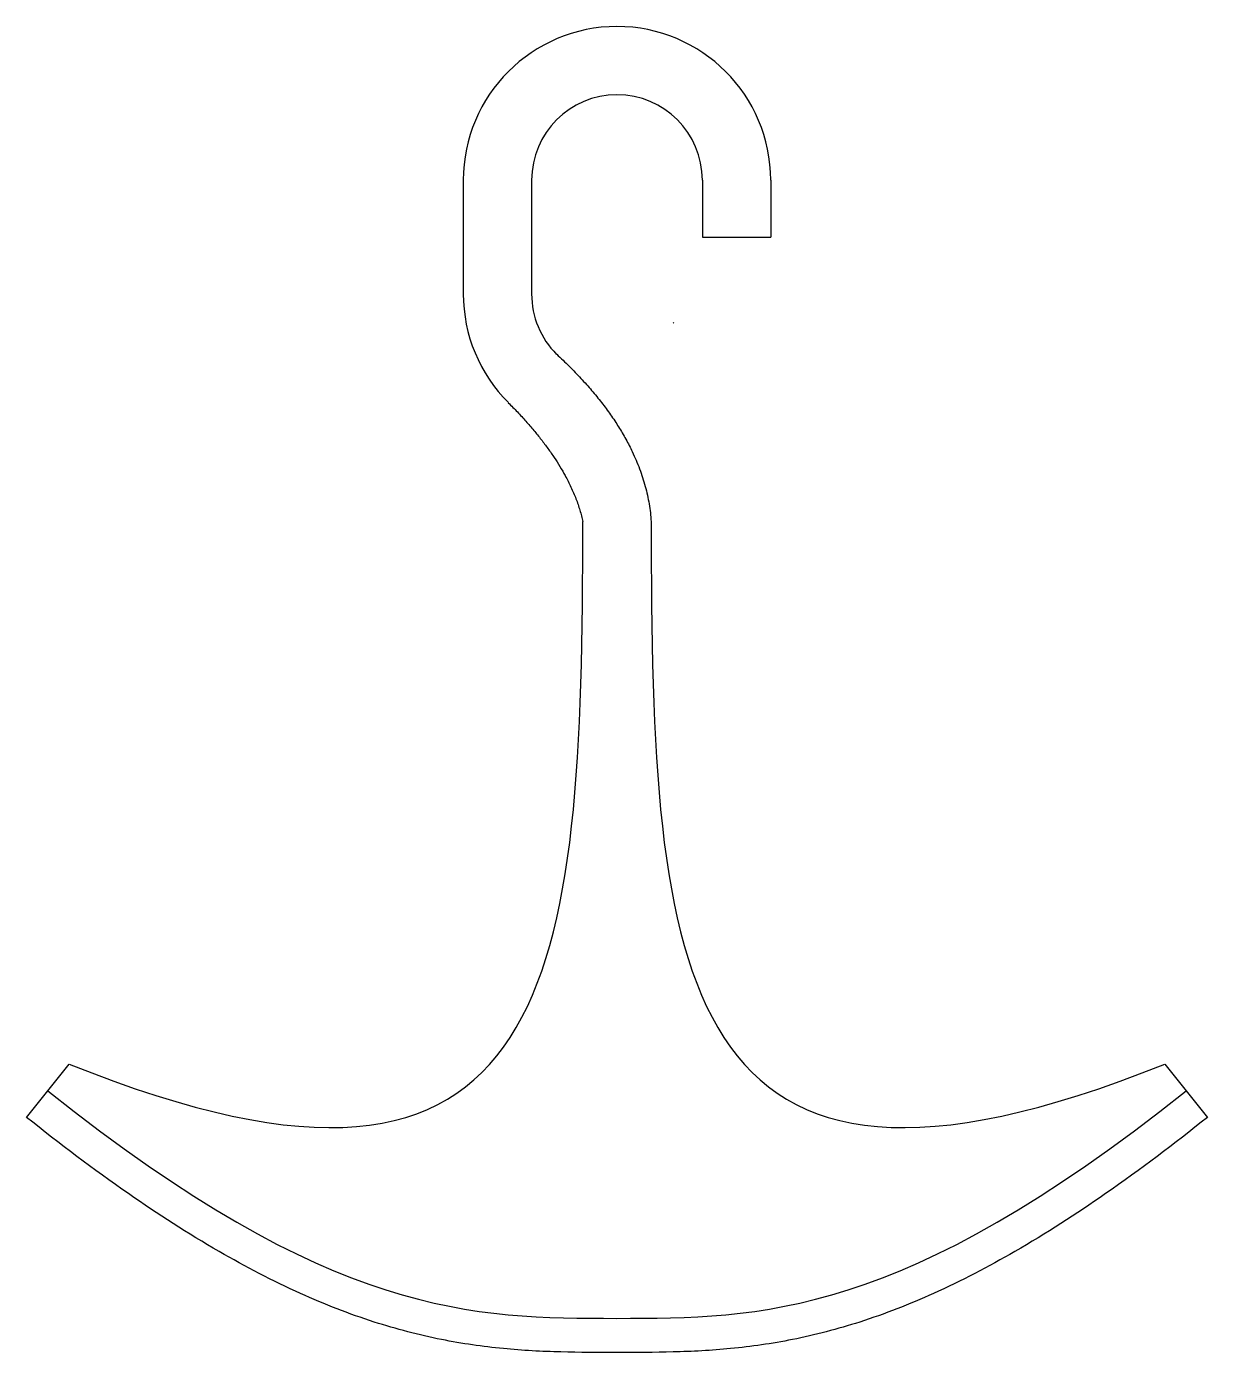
# Model space of a CAD drawing. Header units: inches. Extents: x -5.2 to 5.2, y -10.3 to 1.4.
import ezdxf

# ---------------------------------------------------------------- set-up
doc = ezdxf.new("R2010")
doc.units = ezdxf.units.IN
doc.header["$MEASUREMENT"] = 0
doc.layers.add('Default', color=18, linetype='Continuous', true_color=0x000000)

msp = doc.modelspace()

# ---------------------------------------------------------------- linework, layer by layer
at = {"layer": 'Default'}
for points in [[(-1.35, 0), (-1.35, -1)], [(-0.75, 0), (-0.75, -1)], [(0.75, 0), (0.75, -0.5)], [(1.35, 0), (1.35, -0.5)], [(0.75, -0.5), (1.35, -0.5)], [(0.5, -1.25), (0.493, -1.257)]]:
    msp.add_lwpolyline(points, dxfattribs=at)
for centre, radius, start, end in [((0, 0), 1.35, 0, 180), ((0, 0), 0.75, 0, 180), ((0, -1), 1.35, 180, 225), ((0, -1), 0.75, 180, 225)]:
    msp.add_arc(centre, radius, start, end, dxfattribs=at)
for points, degree in [([(-0.53, -1.53), (0.25, -2.25), (0.3, -3)], 2), ([(-0.955, -1.955), (-0.409, -2.5), (-0.3, -3)], 2), ([(-5, -8), (-2.5, -10), (0, -10), (2.5, -10), (5, -8)], 3)]:
    msp.add_open_spline(points, degree=degree, dxfattribs=at)
msp.add_open_spline([(0.3, -3), (0.3, -7), (0.5, -9.5), (4.813, -7.766), (4.938, -7.922), (5.062, -8.078), (5.187, -8.234), (4.896, -8.467), (4.347, -8.882), (3.543, -9.401), (2.819, -9.779), (2.163, -10.036), (1.563, -10.193), (1.013, -10.273), (0.497, -10.3), (0, -10.3), (-0.497, -10.3), (-1.013, -10.273), (-1.563, -10.193), (-2.163, -10.036), (-2.819, -9.779), (-3.543, -9.401), (-4.347, -8.882), (-4.896, -8.467), (-5.187, -8.234), (-5.062, -8.078), (-4.938, -7.922), (-4.813, -7.766), (-0.5, -9.5), (-0.3, -7), (-0.3, -3)], degree=3, knots=[0, 0, 0, 0, 11.156224, 11.156224, 11.156224, 11.756224, 11.756224, 11.756224, 12.874066, 13.820094, 14.625632, 15.320329, 15.931457, 16.481351, 16.987637, 17.479787, 17.971937, 18.478223, 19.028117, 19.639245, 20.333943, 21.13948, 22.085508, 23.20335, 23.20335, 23.20335, 23.80335, 23.80335, 23.80335, 34.959574, 34.959574, 34.959574, 34.959574], dxfattribs=at)

doc.saveas('drawing.dxf')
